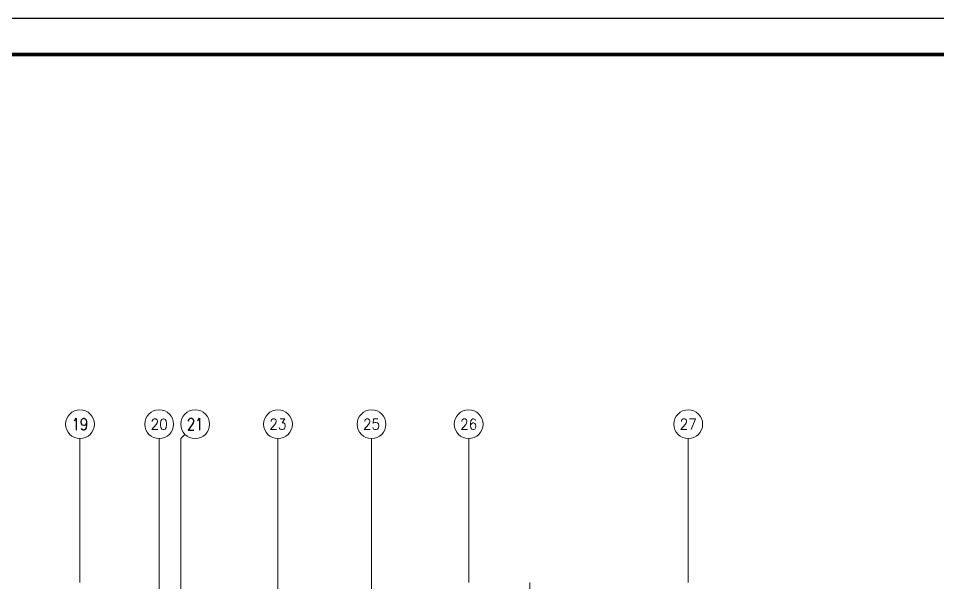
# Model space of a CAD drawing. Extents: x 5874492 to 7194610, y -939842 to -279257.
# Drawn here: x 6619742 to 6645282, y -657037 to -641364 of the extents above; entities that cross this region are included whole.
import ezdxf
from ezdxf.enums import TextEntityAlignment as Align

# ---------------------------------------------------------------- set-up
doc = ezdxf.new("R2010")
doc.units = 0
doc.header["$LTSCALE"] = 1000
doc.linetypes.add('DOTE', pattern=[2.42, 2, -0.2, 0.02, -0.2])
for name, color, linetype, lineweight in [('A-标注-轴号', 3, 'Continuous', 15), ('A-标注-轴号文字', 7, 'Continuous', 15), ('A-轴线-塔楼', 1, 'DOTE', 9), ('A-轴线-隔墙', 41, 'DOTE', 9), ('S-大样-DIM', 3, 'Continuous', 20), ('S-轴网-轴号', 3, 'Continuous', 20)]:
    doc.layers.add(name, color=color, linetype=linetype, lineweight=lineweight)
doc.layers.add('BWPLAN', color=120, linetype='Continuous', plot=False)
doc.layers.add('Y-云图图框', color=7, linetype='Continuous')
doc.styles.add('_TCH_AXIS', font='COMPLEX.shx', dxfattribs={"bigfont": 'hztxt.shx'})
doc.styles.add('_YT_Name', font='', dxfattribs={"width": 0.8})
doc.styles.add('_YT_Sign_Text', font='ros.shx', dxfattribs={"width": 0.8, "bigfont": 'hztxt.shx'})
doc.styles.add('BW_Plan', font='romant.shx', dxfattribs={"width": 0.7, "bigfont": 'hztxt.shx'})
doc.styles.add('BW_PLANX', font='simplex.shx', dxfattribs={"bigfont": 'hztxt.shx'})
doc.styles.add('COMPLEX', font='COMPLEX')
doc.styles.get("Standard").update_dxf_attribs({"font": 'gbenor.shx', "bigfont": 'gbcbig.shx'})
doc.styles.get('_YT_Name').set_extended_font_data('SimHei')

# ---------------------------------------------------------------- blocks, each defined once
blk = doc.blocks.new('ECMCTK_A1_横_单行图名--0')
at = {"color": 4}
blk.add_lwpolyline([(0, 0), (841, 0), (841, 594), (0, 594)], close=True, dxfattribs=at)
at = {"const_width": 1}
blk.add_lwpolyline([(25, 10), (831, 10), (831, 584), (25, 584)], close=True, dxfattribs=at)
at = {"color": 80, "flags": 3}
for tag, height, p in [('YTHQINS', 3, (34.31, 585.5)), ('ECMCKEY', 3, (292.07, 288.23)), ('YTTQINS', 5.62, (848.03, 12.81)), ('YTFRAME', 3, (652.76, 5.84)), ('YTBARCODE_T1', 3, (749.78, 5.95))]:
    blk.add_attdef(tag, text='', height=height, dxfattribs=at).set_placement(p, align=Align.MIDDLE_CENTER)
for tag, height, style, width, p in [('证书编号', 4, '_YT_Sign_Text', 0.8, (708.87, 43.81)), ('审查批准号', 4, '_YT_Sign_Text', 0.8, (761.06, 43.81)), ('工程号', 4, '_YT_Sign_Text', 0.5, (804.08, 44.12)), ('设计单位', 6, '_YT_Name', 0.8, (623.75, 38.6)), ('建设单位', 4, '_YT_Sign_Text', 0.8, (734.96, 36.11)), ('阶段', 4, '_YT_Sign_Text', 0.8, (804.08, 35.81)), ('项目号', 4, '_YT_Sign_Text', 0.5, (822.08, 33.72)), ('项目名称', 4, '_YT_Sign_Text', 0.8, (734.96, 28.11)), ('专业', 4, '_YT_Sign_Text', 0.8, (804.08, 27.31)), ('图纸编号', 4, '_YT_Sign_Text', 0.5, (803.93, 19.36)), ('图纸名称', 4.5, '_YT_Name', 0.8, (735.39, 15.06)), ('出图比例', 4.2, '_YT_Sign_Text', 0.8, (681.82, 11.78)), ('日期', 4, '_YT_Sign_Text', 0.5, (803.88, 12.13)), ('版本号', 4, '_YT_Sign_Text', 0.8, (822.08, 13))]:
    blk.add_attdef(tag, text='', height=height, dxfattribs=dict(style=style, width=width)).set_placement(p, align=Align.CENTER)
at = {"style": '_YT_Sign_Text', "width": 0.8, "flags": 3}
for tag, p, height in [('{审定人}', (605.87, 26.45), 6.24), ('{校对人}', (658.35, 26.53), 6.24), ('[审定人]', (590.95, 27.81), 4.1), ('[校对人]', (642.23, 27.82), 4.1), ('[审核人]', (591.01, 19.76), 4.1), ('{审核人}', (606.98, 18.44), 6.24), ('[设计人]', (642.47, 20.21), 4.1), ('{设计人}', (658.48, 18.54), 6.24), ('[项目负责人]', (590.78, 12.01), 4.1), ('{项目负责人}', (608.28, 10.72), 6.24), ('[专业负责人]', (642.74, 11.77), 4.1), ('{专业负责人}', (658.58, 10.36), 6.24)]:
    blk.add_attdef(tag, p, '', height=height, dxfattribs=at)
at = {"color": 80, "flags": 3}
for tag, p in [('YTBZSIT', (25, 10)), ('EXT_TK_LEFT', (25, 10)), ('YTQRCODE', (551.04, 11.91))]:
    blk.add_attdef(tag, p, '', height=3, dxfattribs=at)
blk = doc.blocks.new('BWPG_0427095648', base_point=(6599691, -1417454))
at = {"color": 0, "const_width": 0.5}
blk.add_lwpolyline([(6572030, -1399426), (6656130, -1399426), (6656130, -1458826), (6572030, -1458826)], close=True, dxfattribs=at)
at = {"layer": 'S-大样-DIM', "color": 0, "style": 'BW_Plan', "width": 0.75}
blk.add_attdef('KEYNAME', text='', height=594, dxfattribs=at).set_placement((6572030, -1399426), align=Align.RIGHT)
at = {"layer": 'S-大样-DIM', "color": 0, "style": 'BW_Plan', "width": 0.75, "flags": 1}
for tag, p in [('LEFTTOP', (6572030, -1399426)), ('RIGHTTOP', (6656130, -1399426)), ('LEFTBOTTOM', (6572030, -1458826)), ('RIGHTBOTTOM', (6656130, -1458826))]:
    blk.add_attdef(tag, p, '', height=594, dxfattribs=at)
at = {"layer": 'S-大样-DIM', "color": 0, "style": 'BW_Plan', "width": 0.75}
for tag, p in [('TAG1', (6656130, -1399426)), ('NAME', (6572030, -1459618))]:
    blk.add_attdef(tag, p, '', height=594, dxfattribs=at)
at = {"layer": 'S-大样-DIM', "color": 0, "style": 'BW_PLANX', "width": 0.75}
blk.add_attdef('FOCUS', text='', height=594, dxfattribs=at).set_placement((6599691, -1417454), align=Align.MIDDLE_CENTER)
at = {"layer": 'S-大样-DIM', "color": 0, "style": 'BW_Plan', "width": 0.75}
blk.add_attdef('TAG3', text='', height=594, dxfattribs=at).set_placement((6572030, -1458826), align=Align.TOP_RIGHT)
blk.add_attdef('TAG2', text='', height=594, dxfattribs=at).set_placement((6656130, -1458826), align=Align.TOP_LEFT)
blk = doc.blocks.new('_AXISO')
blk.add_circle((0, 0), 0.5)
at = {"layer": 'S-轴网-轴号', "style": 'COMPLEX', "width": 1.041667}
blk.add_attdef('A', text='', height=0.56, dxfattribs=at).set_placement((-0.25, -0.28), (0.25, -0.28), align=Align.FIT)
blk = doc.blocks.new('ZHOUWANG3')
at = {"layer": 'A-标注-轴号'}
for p, q in [((118952, 248942), (118952, 252942)), ((121152, 248942), (121152, 252942)), ((121869, 253059), (121752, 252942)), ((121752, 248942), (121752, 252942)), ((124452, 248942), (124452, 252942)), ((127052, 248942), (127052, 252942)), ((129752, 248942), (129752, 252942)), ((135852, 248942), (135852, 252942))]:
    blk.add_line(p, q, dxfattribs=at)
at = {"layer": 'A-轴线-塔楼', "linetype": 'DOTE', "ltscale": 0.5}
for p, q in [((121152, 248942), (121152, 239686)), ((121752, 248942), (121752, 241550)), ((124452, 248942), (124452, 242986)), ((127052, 248942), (127052, 241486))]:
    blk.add_line(p, q, dxfattribs=at)
at = {"layer": 'A-轴线-隔墙', "ltscale": 0.5}
blk.add_line((131452, 236186), (131452, 248942), dxfattribs=at)
at = {"layer": 'A-标注-轴号'}
ref = blk.add_blockref('_AXISO', (118952, 253342), dxfattribs=dict(at, xscale=800, yscale=800, zscale=800))
ref.add_attrib('A', '19', dxfattribs={"layer": 'A-标注-轴号文字', "ltscale": 0.2, "height": 328.4, "style": '_TCH_AXIS'}).set_placement((118725, 253178), (119179, 253178), align=Align.FIT)
ref = blk.add_blockref('_AXISO', (121152, 253342), dxfattribs=dict(at, xscale=800, yscale=800, zscale=800))
ref.add_attrib('A', '20', dxfattribs={"layer": 'A-标注-轴号文字', "ltscale": 0.2, "height": 294.3, "style": '_TCH_AXIS'}).set_placement((120914, 253195), (121390, 253195), align=Align.FIT)
ref = blk.add_blockref('_AXISO', (122152, 253342), dxfattribs=dict(at, xscale=800, yscale=800, zscale=800))
ref.add_attrib('A', '21', dxfattribs={"layer": 'A-标注-轴号文字', "ltscale": 0.2, "height": 328.4, "style": '_TCH_AXIS'}).set_placement((121925, 253178), (122379, 253178), align=Align.FIT)
ref = blk.add_blockref('_AXISO', (124452, 253342), dxfattribs=dict(at, xscale=800, yscale=800, zscale=800))
ref.add_attrib('A', '23', dxfattribs={"layer": 'A-标注-轴号文字', "ltscale": 0.2, "height": 294.3, "style": '_TCH_AXIS'}).set_placement((124214, 253195), (124690, 253195), align=Align.FIT)
ref = blk.add_blockref('_AXISO', (127052, 253342), dxfattribs=dict(at, xscale=800, yscale=800, zscale=800))
ref.add_attrib('A', '25', dxfattribs={"layer": 'A-标注-轴号文字', "ltscale": 0.2, "height": 294.3, "style": '_TCH_AXIS'}).set_placement((126814, 253195), (127290, 253195), align=Align.FIT)
ref = blk.add_blockref('_AXISO', (129752, 253342), dxfattribs=dict(at, xscale=800, yscale=800, zscale=800))
ref.add_attrib('A', '26', dxfattribs={"layer": 'A-标注-轴号文字', "ltscale": 0.2, "height": 294.3, "style": '_TCH_AXIS'}).set_placement((129514, 253195), (129990, 253195), align=Align.FIT)
ref = blk.add_blockref('_AXISO', (135852, 253342), dxfattribs=dict(at, xscale=800, yscale=800, zscale=800))
ref.add_attrib('A', '27', dxfattribs={"layer": 'A-标注-轴号文字', "ltscale": 0.2, "height": 294.3, "style": '_TCH_AXIS'}).set_placement((135614, 253195), (136090, 253195), align=Align.FIT)

msp = doc.modelspace()

# ---------------------------------------------------------------- block references
msp.add_blockref('ZHOUWANG3', (6502501.8, -905979.1))
at = {"layer": 'BWPLAN', "color": 1}
msp.add_blockref('BWPG_0427095648', (6602053.7, -659392.7), dxfattribs=at)
at = {"layer": 'Y-云图图框', "xscale": 100, "yscale": 100, "zscale": 100}
msp.add_blockref('ECMCTK_A1_横_单行图名--0', (6574393.6, -700764.3), dxfattribs=at)

doc.saveas('drawing.dxf')
